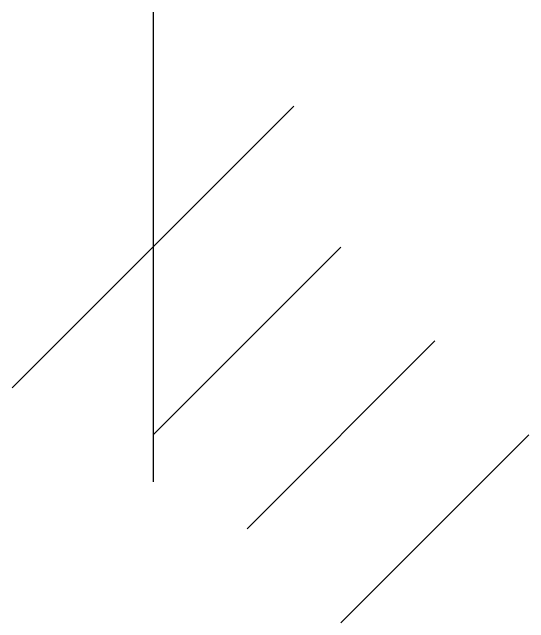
# Model space of a CAD drawing. Extents: x -1 to 112, y -121 to 138.
# Drawn here: x -0.847 to 2.258, y 134.809 to 138.478 of the extents above; entities that cross this region are included whole.
import ezdxf

# ---------------------------------------------------------------- set-up
doc = ezdxf.new("R2010")
doc.units = 0

msp = doc.modelspace()

# ---------------------------------------------------------------- linework, layer by layer
at = {"layer": 'Layer 1'}
for p, q in [((0, 138.478), (0, 135.656)), ((0.846666, 137.914), (-0.846666, 136.22)), ((1.12889, 137.067), (0, 135.93811)), ((1.69333, 136.503), (0.56444, 135.37411)), ((2.25778, 135.938), (1.12889, 134.80911))]:
    msp.add_line(p, q, dxfattribs=at)

doc.saveas('drawing.dxf')
